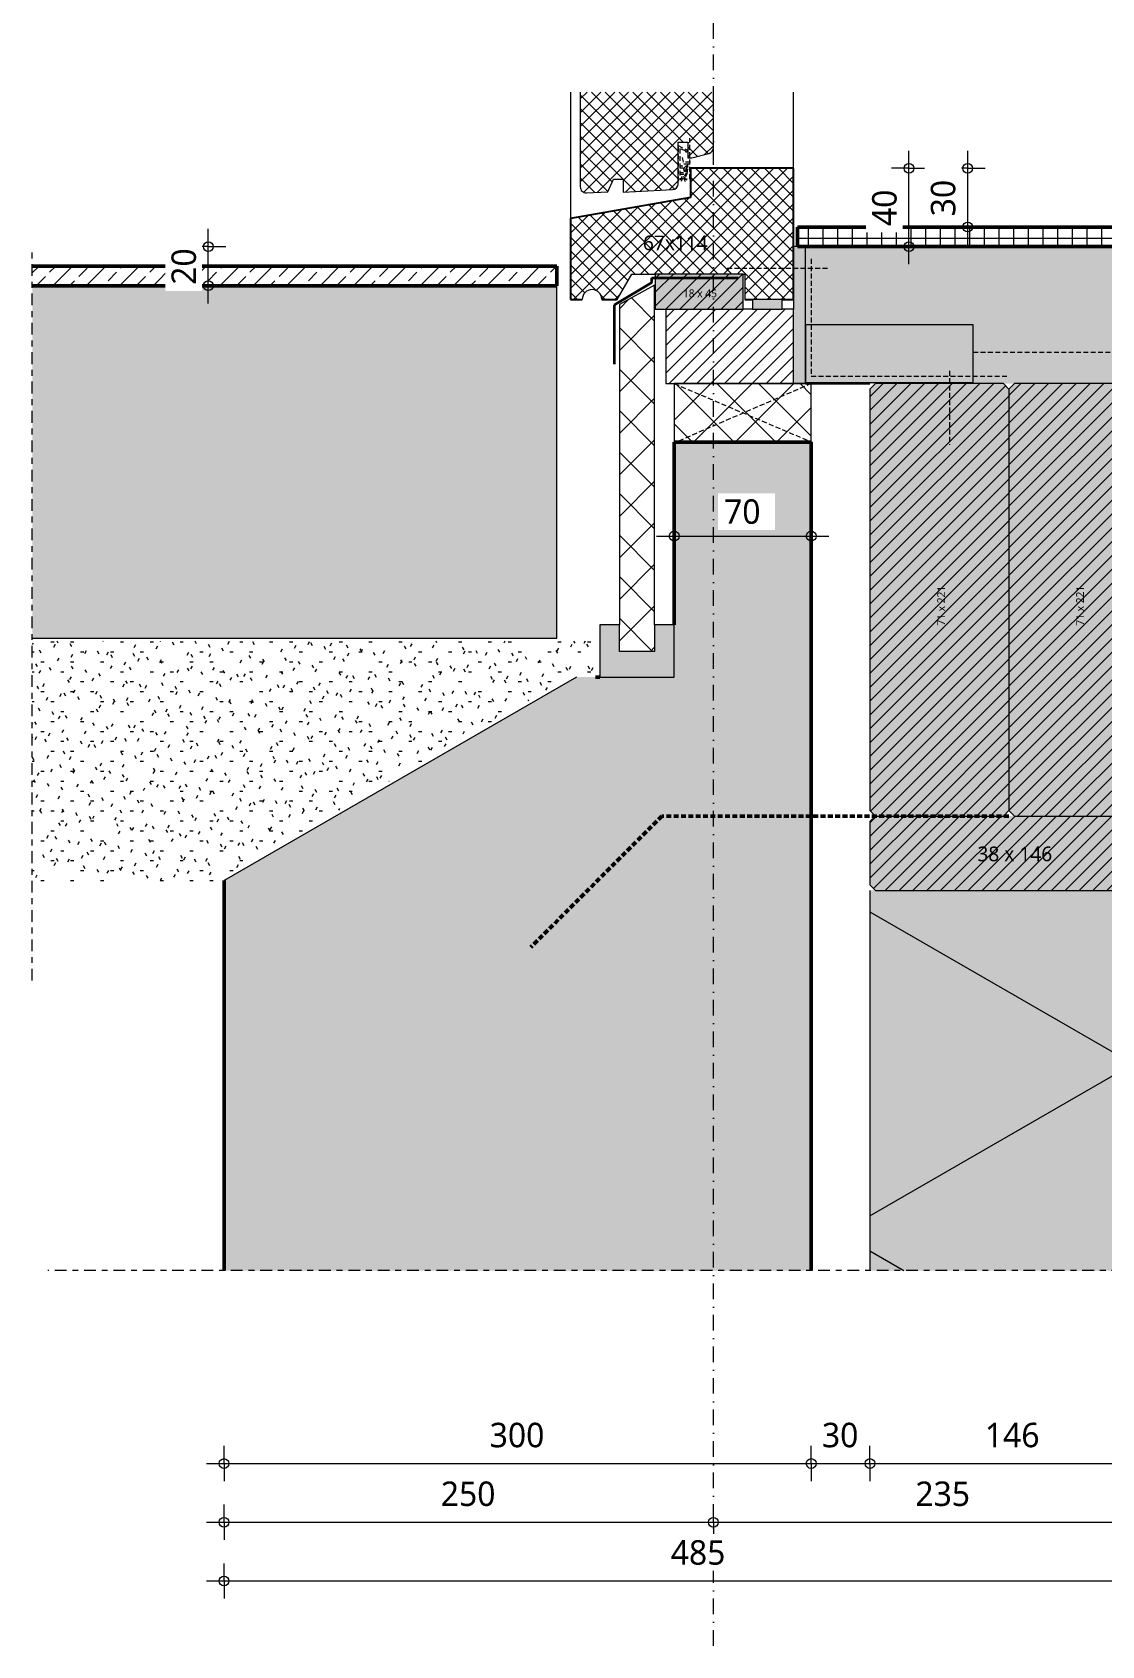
# Model space of a CAD drawing. Header units: millimetres. Extents: x 2927 to 18500, y -7154 to 6447.
# Drawn here: x 5888 to 6435, y -2662 to -1837 of the extents above; entities that cross this region are included whole.
import ezdxf

# ---------------------------------------------------------------- set-up
doc = ezdxf.new("R2010")
doc.units = ezdxf.units.MM
for name, pattern in [('MV_center', [15, 6, -3, 3, -3]), ('MV_hidden', [3.75, 2.5, -1.25]), ('MV_stramien', [16, 8, -4, 0, -4])]:
    doc.linetypes.add(name, pattern=pattern)
for name, color, linetype, lineweight in [('A-ANNO-DIMS', 211, 'Continuous', 13), ('A-ANNO-DIMS-5', 211, 'Continuous', 13), ('A-ANNO-NOTE', 131, 'Continuous', 18), ('A-DETL', 90, 'Continuous', 13), ('A-DETL-GENF', 92, 'Continuous', 18), ('A-DETL-MEDM', 33, 'Continuous', 18), ('G-ANNO-TEXT', 231, 'Continuous', 13)]:
    doc.layers.add(name, color=color, linetype=linetype, lineweight=lineweight)
doc.styles.add('Segoe UI', font='segoeui.ttf', dxfattribs={"height": 7.5})
doc.styles.add('Segoe UI_1', font='segoeui.ttf', dxfattribs={"height": 4})
doc.styles.add('Segoe UI_3', font='segoeui.ttf', dxfattribs={"height": 12.5})
doc.dimstyles.new('2_5_mm', dxfattribs={"dimscale": 304.8, "dimtxt": 13.092049, "dimasz": 0.016404, "dimexe": 0.029528, "dimexo": 0.0625, "dimgap": 0.014764, "dimtad": 1, "dimdec": 0, "dimzin": 0, "dimdsep": 46, "dimtxsty": 'Segoe UI_3', "dimblk1": 'DOTBLANK', "dimblk2": 'DOTBLANK', "dimsah": 1, "dimcen": 0.09, "dimdle": 0.029528, "dimazin": 0, "dimtfac": 1, "dimtdec": 4, "dimtix": 1, "dimtmove": 0, "dimatfit": 3, "dimfxl": 0.029528, "dimfxlon": 1, "dimtvp": 1, "dimtfill": 1, "dimtolj": 1, "dimtzin": 0, "dimarcsym": 2})
doc.dimstyles.new('2_5_mm_controle', dxfattribs={"dimscale": 304.8, "dimtxt": 13.092049, "dimasz": 0.016404, "dimexe": 0.029528, "dimexo": 0.0625, "dimgap": 0.008202, "dimtad": 1, "dimdec": 0, "dimzin": 0, "dimdsep": 46, "dimtxsty": 'Segoe UI_3', "dimblk1": 'DOTBLANK', "dimblk2": 'DOTBLANK', "dimsah": 1, "dimcen": 0.09, "dimdle": 0.029528, "dimazin": 0, "dimtfac": 1, "dimtdec": 4, "dimtix": 1, "dimtmove": 0, "dimatfit": 3, "dimfxl": 0.029528, "dimfxlon": 1, "dimtvp": 1, "dimtfill": 1, "dimtolj": 1, "dimtzin": 0, "dimarcsym": 2})
doc.dimstyles.new('2_5_mm_zonder_komma', dxfattribs={"dimscale": 304.8, "dimtxt": 13.092049, "dimasz": 0.016404, "dimexe": 0.029528, "dimexo": 0.0625, "dimgap": 0.008202, "dimtad": 1, "dimdec": 0, "dimdsep": 46, "dimtxsty": 'Segoe UI_3', "dimblk1": 'DOTBLANK', "dimblk2": 'DOTBLANK', "dimsah": 1, "dimcen": 0.09, "dimdle": 0.029528, "dimazin": 0, "dimtfac": 1, "dimtdec": 4, "dimtix": 1, "dimtmove": 0, "dimatfit": 3, "dimfxl": 0.029528, "dimfxlon": 1, "dimtvp": 1, "dimtfill": 1, "dimtolj": 1, "dimtzin": 0, "dimarcsym": 2})
pattern_1 = [(45, (0, 0), (-3.535534, 3.535534), []), (135, (0, 0), (-3.535534, -3.535534), [])]
pattern_2 = [(45, (0, 0), (-10.606602, 10.606602), []), (135, (0, 0), (-10.606602, -10.606602), [])]

# ---------------------------------------------------------------- blocks, each defined once
blk = doc.blocks.new('42 isolatie - Type 1-3770035-Details Domera')
at = {"layer": 'A-DETL-GENF'}
blk.add_hatch(color=256, dxfattribs=at).paths.add_polyline_path([(28.03, -0.8), (28.03, -146.8), (222.28, -146.8), (222.28, -0.8)])
at = {"layer": 'A-DETL-GENF', "lineweight": 13}
h = blk.add_hatch(dxfattribs=at)
h.set_pattern_fill('FP_39', color=256, style=0, pattern_type=2)
h.set_pattern_definition([(300, (-2364.6, -150.86), (-129.904, -75), []), (240, (-2364.6, -150.86), (-129.904, 75), [])])
h.paths.add_polyline_path([(28.03, -0.8), (28.03, -146.8), (222.28, -146.8), (222.28, -0.8)])
at = {"layer": 'A-DETL-GENF'}
for p, q in [((222.28, -0.8), (28.03, -0.8)), ((222.28, -0.8), (28.03, -0.8)), ((28.03, -146.8), (222.28, -146.8))]:
    blk.add_line(p, q, dxfattribs=at)
blk = doc.blocks.new('00 hout_rechthoekig_sls - SLS 38x146-V129-Details Domera')
at = {"layer": 'A-DETL-GENF'}
blk.add_hatch(color=256, dxfattribs=at).paths.add_polyline_path([(143.17, -38), (146, -35.17), (146, -2.83), (143.17, 0), (2.83, 0), (0, -2.83), (0, -35.17), (2.83, -38)])
at = {"layer": 'A-DETL-MEDM', "lineweight": 13}
h = blk.add_hatch(dxfattribs=at)
h.set_pattern_fill('FP_176', color=256, style=0, pattern_type=2)
h.set_pattern_definition([(45, (-6316.438, 2237.842), (-3.535534, 3.535534), [])])
h.paths.add_polyline_path([(143.17, -38), (146, -35.17), (146, -2.83), (143.17, 0), (2.83, 0), (0, -2.83), (0, -35.17), (2.83, -38)])
at = {"layer": 'A-DETL-MEDM'}
for p, q in [((0, -2.83), (2.83, 0)), ((2.83, 0), (0, -2.83)), ((142, 0), (143.17, 0)), ((143.17, 0), (146, -2.83)), ((0, -2.83), (0, -35.17)), ((143.17, 0), (146, -2.83)), ((146, -35.17), (146, -2.83)), ((2.83, -38), (0, -35.17)), ((0, -35.17), (2.83, -38)), ((2.83, -38), (143.17, -38)), ((146, -35.17), (143.17, -38)), ((143.17, -38), (146, -35.17))]:
    blk.add_line(p, q, dxfattribs=at)
blk = doc.blocks.new('NLRS_00_DI_maskeer - Type 1-4234591-Details Domera')
at = {"layer": 'A-DETL-GENF', "linetype": 'MV_center'}
blk.add_line((-100, 0), (569.5, 0), dxfattribs=at)
blk = doc.blocks.new('00 hout_rechthoekig_sls - Vuren 71x221-V130-Details Domera')
at = {"layer": 'A-DETL-GENF'}
blk.add_hatch(color=256, dxfattribs=at).paths.add_polyline_path([(221, -2.83), (218.17, 0), (2.83, 0), (0, -2.83), (0, -68.17), (2.83, -71), (218.17, -71), (221, -68.17)])
at = {"layer": 'A-DETL-MEDM', "lineweight": 13}
h = blk.add_hatch(dxfattribs=at)
h.set_pattern_fill('FP_177', color=256, style=0, pattern_type=2)
h.set_pattern_definition([(135, (-2016.842, -6387.438), (-3.535534, -3.535534), [])])
h.paths.add_polyline_path([(221, -2.83), (218.17, 0), (2.83, 0), (0, -2.83), (0, -68.17), (2.83, -71), (218.17, -71), (221, -68.17)])
at = {"layer": 'A-DETL-MEDM'}
for p, q in [((0, -2.83), (2.83, 0)), ((2.83, 0), (0, -2.83)), ((218.17, 0), (221, -2.83)), ((0, -2.83), (0, -68.17)), ((218.17, 0), (221, -2.83)), ((221, -68.17), (221, -2.83)), ((2.83, -71), (0, -68.17)), ((0, -68.17), (2.83, -71)), ((2.83, -71), (218.17, -71)), ((221, -68.17), (218.17, -71)), ((218.17, -71), (221, -68.17))]:
    blk.add_line(p, q, dxfattribs=at)
blk = doc.blocks.new('42 isolatie - Type 1-3771674-Details Domera')
at = {"layer": 'A-DETL-GENF'}
blk.add_hatch(color=256, dxfattribs=at).paths.add_polyline_path([(0.28, -0.8), (0.28, -6.8), (70.28, -6.8), (70.28, -0.8), (38.27, -0.8)])
for p, q in [((0.28, -0.8), (0.28, -6.8)), ((0.28, -6.8), (70.28, -6.8)), ((43.28, -0.8), (38.27, -0.8)), ((70.28, -2.75), (70.28, -0.8))]:
    blk.add_line(p, q, dxfattribs=at)
blk = doc.blocks.new('00 hout_rechthoekig_sls - Vuren 18x45-4309759-Details Domera')
at = {"layer": 'A-DETL-GENF', "lineweight": 13}
blk.add_hatch(color=256, dxfattribs=at).paths.add_polyline_path([(45, 0), (45, 18), (0, 18), (0, 0)])
at = {"layer": 'A-DETL-MEDM', "lineweight": 13}
h = blk.add_hatch(dxfattribs=at)
h.set_pattern_fill('FP_178', color=256, style=0, pattern_type=2)
h.set_pattern_definition([(45, (-6206.702, 1978.851), (-3.535534, 3.535534), [])])
h.paths.add_polyline_path([(45, 0), (45, 18), (0, 18), (0, 0)])
at = {"layer": 'A-DETL-MEDM'}
for p, q in [((45, 18), (0, 18)), ((0, 18), (0, 0)), ((45, 18), (0, 18)), ((45, 0), (45, 18)), ((45, 0), (45, 18)), ((45, 0), (45, 18)), ((0, 0), (45, 0))]:
    blk.add_line(p, q, dxfattribs=at)
blk = doc.blocks.new('NLRS_00_DI_maskeer - Type 1-4234593-Details Domera')
at = {"layer": 'A-DETL-GENF', "linetype": 'MV_center'}
blk.add_line((355, 0), (-17.49, 0), dxfattribs=at)
blk = doc.blocks.new('00 hout_rechthoekig_sls - Vuren 71x221-V131-Details Domera')
at = {"layer": 'A-DETL-GENF'}
blk.add_hatch(color=256, dxfattribs=at).paths.add_polyline_path([(221, -2.83), (218.17, 0), (2.83, 0), (0, -2.83), (0, -68.17), (2.83, -71), (218.17, -71), (221, -68.17)])
at = {"layer": 'A-DETL-MEDM', "lineweight": 13}
h = blk.add_hatch(dxfattribs=at)
h.set_pattern_fill('FP_179', color=256, style=0, pattern_type=2)
h.set_pattern_definition([(135, (-2016.842, -6458.438), (-3.535534, -3.535534), [])])
h.paths.add_polyline_path([(221, -2.83), (218.17, 0), (2.83, 0), (0, -2.83), (0, -68.17), (2.83, -71), (218.17, -71), (221, -68.17)])
at = {"layer": 'A-DETL-MEDM'}
for p, q in [((0, -2.83), (2.83, 0)), ((2.83, 0), (0, -2.83)), ((2.83, 0), (218.17, 0)), ((218.17, 0), (221, -2.83)), ((0, -2.83), (0, -68.17)), ((218.17, 0), (221, -2.83)), ((221, -68.17), (221, -2.83)), ((2.83, -71), (0, -68.17)), ((0, -68.17), (2.83, -71)), ((2.83, -71), (218.17, -71)), ((221, -68.17), (218.17, -71)), ((218.17, -71), (221, -68.17))]:
    blk.add_line(p, q, dxfattribs=at)
blk = doc.blocks.new('DIMBLOCK155-Details Domera')
at = {"layer": 'A-ANNO-DIMS-5'}
for p, q in [((5986.44, -2568.66), (5986.44, -2559.66)), ((6286.44, -2568.66), (6286.44, -2559.66)), ((5977.44, -2568.66), (6286.44, -2568.66)), ((5986.44, -2568.66), (5986.44, -2577.66)), ((6286.44, -2568.66), (6286.44, -2577.66))]:
    blk.add_line(p, q, dxfattribs=at)
for centre in [(5986.44, -2568.66), (6286.44, -2568.66)]:
    blk.add_circle(centre, 2.5, dxfattribs=at)
at = {"layer": 'A-ANNO-DIMS-5', "color": 0, "insert": (6122.16, -2547.85), "char_height": 12.5, "width": 34.2774, "attachment_point": 1, "line_spacing_factor": 1.142579, "style": 'Segoe UI_3', "bg_fill": 3, "box_fill_scale": 1.25, "bg_fill_color": 9, "bg_fill_true_color": 13158600, "bg_fill_transparency": 0}
blk.add_mtext('300', dxfattribs=at)
blk = doc.blocks.new('_DotBlank')
at = {"color": 0, "linetype": 'ByBlock', "lineweight": -2}
blk.add_line((-0.5, 0), (-1, 0), dxfattribs=at)
blk.add_circle((0, 0), 0.5, dxfattribs=at)
blk = doc.blocks.new('DIMBLOCK156-Details Domera')
at = {"layer": 'A-ANNO-DIMS-5'}
for p, q in [((6286.44, -2568.66), (6286.44, -2559.66)), ((6316.44, -2568.66), (6316.44, -2559.66)), ((6286.44, -2568.66), (6316.44, -2568.66)), ((6286.44, -2568.66), (6286.44, -2577.66)), ((6316.44, -2568.66), (6316.44, -2577.66))]:
    blk.add_line(p, q, dxfattribs=at)
for centre in [(6286.44, -2568.66), (6316.44, -2568.66)]:
    blk.add_circle(centre, 2.5, dxfattribs=at)
at = {"layer": 'A-ANNO-DIMS-5', "color": 0, "insert": (6291.92, -2547.85), "char_height": 12.5, "width": 22.8516, "attachment_point": 1, "line_spacing_factor": 1.142579, "style": 'Segoe UI_3', "bg_fill": 3, "box_fill_scale": 1.25, "bg_fill_color": 9, "bg_fill_true_color": 13158600, "bg_fill_transparency": 0}
blk.add_mtext('30', dxfattribs=at)
blk = doc.blocks.new('DIMBLOCK157-Details Domera')
at = {"layer": 'A-ANNO-DIMS-5'}
for p, q in [((6316.44, -2568.66), (6316.44, -2559.66)), ((6462.44, -2568.66), (6462.44, -2559.66)), ((6316.44, -2568.66), (6462.44, -2568.66)), ((6316.44, -2568.66), (6316.44, -2577.66)), ((6462.44, -2568.66), (6462.44, -2577.66))]:
    blk.add_line(p, q, dxfattribs=at)
for centre in [(6316.44, -2568.66), (6462.44, -2568.66)]:
    blk.add_circle(centre, 2.5, dxfattribs=at)
at = {"layer": 'A-ANNO-DIMS-5', "color": 0, "insert": (6375.16, -2547.85), "char_height": 12.5, "width": 34.2774, "attachment_point": 1, "line_spacing_factor": 1.142579, "style": 'Segoe UI_3', "bg_fill": 3, "box_fill_scale": 1.25, "bg_fill_color": 9, "bg_fill_true_color": 13158600, "bg_fill_transparency": 0}
blk.add_mtext('146', dxfattribs=at)
blk = doc.blocks.new('DIMBLOCK160-Details Domera')
at = {"layer": 'A-ANNO-DIMS-5'}
for p, q in [((5986.44, -2598.66), (5986.44, -2589.66)), ((6236.44, -2598.66), (6236.44, -2589.66)), ((5977.44, -2598.66), (6236.44, -2598.66)), ((5986.44, -2598.66), (5986.44, -2607.66)), ((6236.44, -2598.66), (6236.44, -2607.66))]:
    blk.add_line(p, q, dxfattribs=at)
for centre in [(5986.44, -2598.66), (6236.44, -2598.66)]:
    blk.add_circle(centre, 2.5, dxfattribs=at)
at = {"layer": 'A-ANNO-DIMS-5', "color": 0, "insert": (6097.16, -2577.85), "char_height": 12.5, "width": 34.2774, "attachment_point": 1, "line_spacing_factor": 1.142579, "style": 'Segoe UI_3', "bg_fill": 3, "box_fill_scale": 1.25, "bg_fill_color": 9, "bg_fill_true_color": 13158600, "bg_fill_transparency": 0}
blk.add_mtext('250', dxfattribs=at)
blk = doc.blocks.new('DIMBLOCK161-Details Domera')
at = {"layer": 'A-ANNO-DIMS-5'}
for p, q in [((6236.44, -2598.66), (6236.44, -2589.66)), ((6471.44, -2598.66), (6471.44, -2589.66)), ((6236.44, -2598.66), (6480.44, -2598.66)), ((6236.44, -2598.66), (6236.44, -2607.66)), ((6471.44, -2598.66), (6471.44, -2607.66))]:
    blk.add_line(p, q, dxfattribs=at)
for centre in [(6236.44, -2598.66), (6471.44, -2598.66)]:
    blk.add_circle(centre, 2.5, dxfattribs=at)
at = {"layer": 'A-ANNO-DIMS-5', "color": 0, "insert": (6339.66, -2577.85), "char_height": 12.5, "width": 34.2774, "attachment_point": 1, "line_spacing_factor": 1.142579, "style": 'Segoe UI_3', "bg_fill": 3, "box_fill_scale": 1.25, "bg_fill_color": 9, "bg_fill_true_color": 13158600, "bg_fill_transparency": 0}
blk.add_mtext('235', dxfattribs=at)
blk = doc.blocks.new('DIMBLOCK162-Details Domera')
at = {"layer": 'A-ANNO-DIMS-5'}
for p, q in [((5986.44, -2628.66), (5986.44, -2619.66)), ((6471.44, -2628.66), (6471.44, -2619.66)), ((5977.44, -2628.66), (6480.44, -2628.66)), ((5986.44, -2628.66), (5986.44, -2637.66)), ((6471.44, -2628.66), (6471.44, -2637.66))]:
    blk.add_line(p, q, dxfattribs=at)
for centre in [(5986.44, -2628.66), (6471.44, -2628.66)]:
    blk.add_circle(centre, 2.5, dxfattribs=at)
at = {"layer": 'A-ANNO-DIMS-5', "color": 0, "insert": (6214.66, -2607.85), "char_height": 12.5, "width": 34.2774, "attachment_point": 1, "line_spacing_factor": 1.142579, "style": 'Segoe UI_3', "bg_fill": 3, "box_fill_scale": 1.25, "bg_fill_color": 9, "bg_fill_true_color": 13158600, "bg_fill_transparency": 0}
blk.add_mtext('485', dxfattribs=at)
blk = doc.blocks.new('DIMBLOCK163-Details Domera')
at = {"layer": 'A-ANNO-DIMS-5'}
for p, q in [((6336.38, -1955.84), (6336.38, -1897.84)), ((6336.38, -1906.84), (6327.38, -1906.84)), ((6336.38, -1906.84), (6345.38, -1906.84)), ((6336.38, -1946.84), (6327.38, -1946.84)), ((6336.38, -1946.84), (6345.38, -1946.84))]:
    blk.add_line(p, q, dxfattribs=at)
for centre in [(6336.38, -1906.84), (6336.38, -1946.84)]:
    blk.add_circle(centre, 2.5, dxfattribs=at)
at = {"layer": 'A-ANNO-DIMS-5', "color": 0, "insert": (6317.57, -1936.36), "char_height": 12.5, "width": 22.8516, "attachment_point": 1, "rotation": 90, "line_spacing_factor": 1.142579, "style": 'Segoe UI_3', "bg_fill": 3, "box_fill_scale": 1.25, "bg_fill_color": 9, "bg_fill_true_color": 13158600, "bg_fill_transparency": 0}
blk.add_mtext('40', dxfattribs=at)
blk = doc.blocks.new('DIMBLOCK164-Details Domera')
at = {"layer": 'A-ANNO-DIMS-5'}
for p, q in [((6216.44, -2094.79), (6216.44, -2085.79)), ((6286.44, -2094.79), (6286.44, -2085.79)), ((6207.44, -2094.79), (6295.44, -2094.79)), ((6216.44, -2094.79), (6216.44, -2103.79)), ((6286.44, -2094.79), (6286.44, -2103.79))]:
    blk.add_line(p, q, dxfattribs=at)
for centre in [(6216.44, -2094.79), (6286.44, -2094.79)]:
    blk.add_circle(centre, 2.5, dxfattribs=at)
at = {"layer": 'A-ANNO-DIMS-5', "color": 0, "insert": (6241.92, -2075.98), "char_height": 12.5, "width": 22.8516, "attachment_point": 1, "line_spacing_factor": 1.142579, "style": 'Segoe UI_3', "bg_fill": 3, "box_fill_scale": 1.25, "bg_fill_color": 9, "bg_fill_true_color": 13158600, "bg_fill_transparency": 0}
blk.add_mtext('70', dxfattribs=at)
blk = doc.blocks.new('DIMBLOCK165-Details Domera')
at = {"layer": 'A-ANNO-DIMS-5'}
for p, q in [((5978.38, -1975.84), (5978.38, -1937.84)), ((5978.38, -1946.84), (5969.38, -1946.84)), ((5978.38, -1946.84), (5987.38, -1946.84)), ((5978.38, -1966.84), (5969.38, -1966.84)), ((5978.38, -1966.84), (5987.38, -1966.84))]:
    blk.add_line(p, q, dxfattribs=at)
for centre in [(5978.38, -1946.84), (5978.38, -1966.84)]:
    blk.add_circle(centre, 2.5, dxfattribs=at)
at = {"layer": 'A-ANNO-DIMS-5', "color": 0, "insert": (5959.57, -1966.36), "char_height": 12.5, "width": 22.8516, "attachment_point": 1, "rotation": 90, "line_spacing_factor": 1.142579, "style": 'Segoe UI_3', "bg_fill": 3, "box_fill_scale": 1.25, "bg_fill_color": 9, "bg_fill_true_color": 13158600, "bg_fill_transparency": 0}
blk.add_mtext('20', dxfattribs=at)
blk = doc.blocks.new('DIMBLOCK229-Details Domera')
at = {"layer": 'A-ANNO-DIMS-5'}
for p, q in [((6366.38, -1897.84), (6366.38, -1945.84)), ((6366.38, -1906.84), (6357.38, -1906.84)), ((6366.38, -1906.84), (6375.38, -1906.84)), ((6366.38, -1936.84), (6357.38, -1936.84)), ((6366.38, -1936.84), (6375.38, -1936.84))]:
    blk.add_line(p, q, dxfattribs=at)
for centre in [(6366.38, -1906.84), (6366.38, -1936.84)]:
    blk.add_circle(centre, 2.5, dxfattribs=at)
at = {"layer": 'A-ANNO-DIMS-5', "color": 0, "insert": (6347.57, -1931.36), "char_height": 12.5, "width": 22.8516, "attachment_point": 1, "rotation": 90, "line_spacing_factor": 1.142579, "style": 'Segoe UI_3', "bg_fill": 3, "box_fill_scale": 1.25, "bg_fill_color": 9, "bg_fill_true_color": 13158600, "bg_fill_transparency": 0}
blk.add_mtext('30', dxfattribs=at)

msp = doc.modelspace()

# ---------------------------------------------------------------- hatches: boundary and pattern name
at = {"layer": 'A-DETL-GENF', "lineweight": 13}
h = msp.add_hatch(dxfattribs=at)
h.set_pattern_fill('FP_12', color=250, style=0, pattern_type=2)
h.set_pattern_definition(pattern_1)
h.paths.add_polyline_path([(6171.6, -1919.37), (6182.44, -1918.79), (6185.44, -1912.36), (6190.44, -1912.36), (6190.44, -1919.06), (6215.6, -1917.7), (6216.34, -1917.56), (6217.03, -1917.24), (6217.62, -1916.77), (6218.06, -1916.16), (6218.34, -1915.45), (6218.44, -1914.7), (6218.44, -1893.54), (6223.44, -1893.54), (6223.44, -1901.54), (6225.44, -1901.54), (6234.21, -1899.19), (6235.09, -1898.77), (6235.56, -1898.42), (6236.04, -1897.8), (6236.34, -1897.07), (6236.44, -1896.3), (6236.44, -1867.86), (6168.44, -1867.86), (6168.44, -1916.38), (6168.52, -1917.07), (6168.76, -1917.72), (6169.14, -1918.3), (6169.64, -1918.78), (6170.24, -1919.13), (6170.91, -1919.33)])
h = msp.add_hatch(dxfattribs=at)
h.set_pattern_fill('FP_12', color=250, style=0, pattern_type=2)
h.set_pattern_definition(pattern_1)
h.paths.add_polyline_path([(6169.46, -1973.84), (6169.63, -1972.55), (6170.13, -1971.34), (6170.92, -1970.31), (6171.96, -1969.51), (6173.16, -1969.01), (6174.46, -1968.84), (6175.75, -1969.01), (6176.96, -1969.51), (6177.99, -1970.31), (6178.79, -1971.34), (6179.29, -1972.55), (6179.46, -1973.84), (6187.21, -1973.84), (6194.71, -1960.85), (6252.44, -1960.85), (6252.44, -1973.84), (6277.44, -1973.84), (6277.44, -1906.84), (6224.8, -1906.84), (6224.8, -1921.71), (6163.44, -1932.53), (6163.44, -1973.84)])
h = msp.add_hatch(dxfattribs=at)
h.set_pattern_fill('FP_62', color=253, style=0, pattern_type=2)
h.set_pattern_definition([(0, (0, 0), (0, 7.5), []), (90, (0, 0), (-7.5, 5e-16), [])])
h.paths.add_polyline_path([(6788.94, -1946.84), (6788.94, -1936.84), (6279.38, -1936.84), (6279.38, -1946.84), (6303.92, -1946.84)])
at = {"layer": 'A-DETL-GENF'}
for color, points in [(9, [(6788.94, -2016.84), (6788.94, -1946.84), (6283.44, -1946.84), (6283.44, -2016.84), (6458.44, -2016.84)]), (9, [(6156.44, -2146.84), (6156.44, -1966.84), (5888.44, -1966.84), (5888.44, -2146.84), (6028.61, -2146.84)]), (7, [(6256.44, -1978.85), (6271.52, -1978.85), (6271.52, -1973.84), (6256.44, -1973.84)]), (9, [(6162.71, -2470.09), (6286.44, -2470.09), (6286.44, -2046.84), (6216.44, -2046.84), (6216.44, -2166.84), (6166.44, -2166.84), (5986.44, -2270.76), (5986.44, -2470.09)]), (9, [(6216.44, -2166.84), (6216.44, -2140.15), (6206.44, -2140.15), (6206.44, -2153.66), (6188.44, -2153.66), (6188.44, -2140.15), (6178.44, -2140.15), (6178.44, -2166.84)])]:
    msp.add_hatch(color=color, dxfattribs=at).paths.add_polyline_path(points)
at = {"layer": 'A-DETL-GENF', "lineweight": 13}
h = msp.add_hatch(dxfattribs=at)
h.set_pattern_fill('FP_61', color=253, style=0, pattern_type=2)
h.set_pattern_definition([(45, (0, 0), (-8.531243, 8.531243), []), (45, (8.531, 0), (-8.531243, 8.531243), [6.033, -3.016])])
h.paths.add_polyline_path([(6156.44, -1966.84), (6156.44, -1956.84), (5888.44, -1956.84), (5888.44, -1966.84), (6028.61, -1966.84)])
h = msp.add_hatch(dxfattribs=at)
h.set_pattern_fill('FP_19', color=251, style=0, pattern_type=2)
h.set_pattern_definition(pattern_2)
h.paths.add_polyline_path([(6206.44, -2153.66), (6206.44, -1966.49), (6188.44, -1976.47), (6188.44, -2153.66), (6194.71, -2153.66)])
h = msp.add_hatch(dxfattribs=at)
h.set_pattern_fill('FP_10', color=250, style=0, pattern_type=2)
h.set_pattern_definition([(45, (0, 0), (-3.535534, 3.535534), [])])
h.paths.add_polyline_path([(6271.52, -2016.84), (6277.44, -2016.84), (6277.44, -1978.85), (6212.19, -1978.85), (6212.19, -2016.84), (6256.44, -2016.84)])
h = msp.add_hatch(dxfattribs=at)
h.set_pattern_fill('FP_19', color=251, style=0, pattern_type=2)
h.set_pattern_definition(pattern_2)
h.paths.add_polyline_path([(6216.44, -2046.84), (6286.44, -2046.84), (6286.44, -2016.84), (6216.44, -2016.84)])
h = msp.add_hatch(dxfattribs=at)
h.set_pattern_fill('FP_5', color=253, style=0, pattern_type=2)
h.set_pattern_definition([(0, (0, 0), (20.32, 5.08), [1.676, -13.564, 1.676, -13.564, -81.28]), (0, (0, 0), (20.32, 5.08), [-30.48, 1.676, -28.804, 1.676, -13.564, -35.56]), (0, (0, 0), (20.32, 5.08), [-76.2, 1.676, -8.484, 1.676, -23.724]), (120, (7.62, 2.54), (-14.559409, 15.0576362), [1.676, -13.564, 1.676, -13.564, -81.28]), (120, (7.62, 2.54), (-14.559409, 15.0576362), [-30.48, 1.676, -28.804, 1.676, -13.564, -35.56]), (120, (7.62, 2.54), (-14.559409, 15.0576362), [-76.2, 1.676, -8.484, 1.676, -23.724]), (240, (10.16, 12.7), (-5.760591, -20.1376362), [1.676, -13.564, 1.676, -13.564, -81.28]), (240, (10.16, 12.7), (-5.760591, -20.1376362), [-30.48, 1.676, -28.804, 1.676, -13.564, -35.56]), (240, (10.16, 12.7), (-5.760591, -20.1376362), [-76.2, 1.676, -8.484, 1.676, -23.724])])
h.paths.add_polyline_path([(5982.71, -2270.76), (6162.71, -2166.84), (6176.15, -2166.84), (6176.15, -2148.52), (5888.44, -2148.52), (5888.44, -2270.76)])

# ---------------------------------------------------------------- linework, layer by layer
at = {"layer": 'A-DETL', "linetype": 'MV_stramien', "lineweight": 18}
msp.add_line((6236.44, -2661.76), (6236.44, -1288.24), dxfattribs=at)
at = {"layer": 'A-DETL'}
for p, q in [((6163.44, -1867.86), (6163.44, -1935.66)), ((6277.44, -1906.84), (6277.44, -1867.86))]:
    msp.add_line(p, q, dxfattribs=at)
at = {"layer": 'A-DETL', "lineweight": 18}
for p, q in [((6168.44, -1867.86), (6168.44, -1916.38)), ((6236.44, -1896.3), (6236.44, -1867.86)), ((6218.44, -1914.7), (6218.44, -1893.54)), ((6218.44, -1893.54), (6223.44, -1893.54)), ((6223.44, -1893.54), (6223.44, -1901.54)), ((6223.44, -1901.54), (6225.44, -1901.54)), ((6225.44, -1901.54), (6234.21, -1899.19)), ((6182.44, -1918.79), (6185.44, -1912.36)), ((6185.44, -1912.36), (6190.44, -1912.36)), ((6190.44, -1912.36), (6190.44, -1919.06)), ((6171.6, -1919.37), (6182.44, -1918.79)), ((6190.44, -1919.06), (6215.6, -1917.7)), ((6187.21, -1973.84), (6194.71, -1960.85)), ((6194.71, -1960.85), (6206.7, -1960.85)), ((6251.7, -1960.85), (6252.44, -1960.85)), ((6252.44, -1960.85), (6252.44, -1973.84)), ((6156.44, -2146.84), (6156.44, -1966.84)), ((6206.44, -1966.49), (6188.44, -1976.47)), ((6206.44, -2140.15), (6206.44, -1966.49)), ((6188.44, -1976.47), (6188.44, -2140.15)), ((6271.52, -1973.84), (6256.44, -1973.84)), ((6256.44, -1973.84), (6256.44, -1978.85)), ((6271.52, -1978.85), (6271.52, -1973.84)), ((6212.19, -1978.85), (6212.19, -2016.84)), ((6256.44, -1978.85), (6251.7, -1978.85)), ((6256.44, -1978.85), (6271.52, -1978.85)), ((6277.44, -1978.85), (6271.52, -1978.85)), ((6277.44, -2016.84), (6277.44, -1978.85)), ((6369.27, -1986.84), (6283.44, -1986.84)), ((6283.44, -1986.84), (6283.44, -2016.25)), ((6369.27, -2016.25), (6369.27, -1986.84)), ((6212.19, -2016.84), (6277.44, -2016.84)), ((6286.44, -2016.84), (6216.44, -2016.84)), ((6216.44, -2016.84), (6216.44, -2046.84)), ((6283.44, -2016.25), (6369.27, -2016.25)), ((6286.44, -2046.84), (6286.44, -2016.84)), ((6216.44, -2046.84), (6286.44, -2046.84)), ((6188.44, -2140.15), (6178.44, -2140.15)), ((6178.44, -2140.15), (6178.44, -2166.84)), ((6188.44, -2153.66), (6188.44, -2140.15)), ((6216.44, -2140.15), (6206.44, -2140.15)), ((6206.44, -2140.15), (6206.44, -2153.66)), ((6216.44, -2166.84), (6216.44, -2140.15)), ((5888.44, -2146.84), (6156.44, -2146.84)), ((6206.44, -2153.66), (6188.44, -2153.66)), ((6166.44, -2166.84), (5986.44, -2270.76)), ((6178.44, -2166.84), (6216.44, -2166.84))]:
    msp.add_line(p, q, dxfattribs=at)
at = {"layer": 'A-DETL', "linetype": 'MV_hidden', "lineweight": 18}
for p, q in [((6218.44, -1895.22), (6222.86, -1897.45)), ((6218.44, -1895.97), (6218.44, -1913.37)), ((6224.44, -1912.38), (6224.44, -1891.38)), ((6222.29, -1897.92), (6219.34, -1896.8)), ((6219.34, -1896.8), (6219.34, -1912.87)), ((6221.18, -1903.67), (6220.31, -1899.98)), ((6224.79, -1903.67), (6221.18, -1903.67)), ((6222.81, -1898.73), (6222.29, -1897.92)), ((6222.86, -1897.45), (6223.43, -1898.52)), ((6223.43, -1898.52), (6223.44, -1900.05)), ((6220.85, -1905.77), (6219.34, -1905.77)), ((6219.34, -1906.57), (6221.04, -1906.57)), ((6221.12, -1909.07), (6219.34, -1909.07)), ((6219.34, -1909.87), (6221.37, -1909.87)), ((6220.32, -1910.97), (6219.67, -1912.86)), ((6220.11, -1913.46), (6220.79, -1911.47)), ((6221.04, -1906.57), (6221.51, -1908.58)), ((6221.06, -1911.47), (6222.1, -1913.5)), ((6221.37, -1904.47), (6224.79, -1904.47)), ((6222.43, -1912.86), (6221.39, -1910.8)), ((6221.69, -1911.17), (6222.01, -1911.91)), ((6222.44, -1909.3), (6221.73, -1910.92)), ((6221.8, -1906.29), (6222.74, -1905.38)), ((6222.35, -1908.64), (6221.8, -1906.29)), ((6222.35, -1908.64), (6221.8, -1906.29)), ((6222.77, -1906.35), (6222.44, -1909.3)), ((6222.45, -1911.04), (6222.98, -1909.65)), ((6222.64, -1912.03), (6222.64, -1912.87)), ((6222.74, -1905.38), (6222.77, -1906.35)), ((6222.98, -1909.65), (6223.44, -1906.37)), ((6223.44, -1906.37), (6223.44, -1904.71)), ((6286.44, -1953.07), (6286.44, -2013.07)), ((6294.72, -1957.98), (6242.9, -1957.98)), ((6369.27, -2000.84), (6788.94, -2000.84)), ((6357.13, -2010.33), (6357.13, -2048.08)), ((6216.44, -2016.84), (6286.92, -2046.84)), ((6286.44, -2016.84), (6217.25, -2046.84)), ((6286.44, -2013.07), (6386.54, -2013.07))]:
    msp.add_line(p, q, dxfattribs=at)
at = {"layer": 'A-DETL', "lineweight": 50}
for p, q in [((6788.94, -1936.84), (6279.38, -1936.84)), ((6279.38, -1936.84), (6279.38, -1946.84)), ((6279.38, -1946.84), (6788.94, -1946.84)), ((6156.44, -1956.84), (5888.44, -1956.84)), ((6156.44, -1966.84), (6156.44, -1956.84)), ((5888.44, -1966.84), (6156.44, -1966.84)), ((6286.44, -2046.84), (6216.44, -2046.84)), ((6216.44, -2046.84), (6216.44, -2140.15)), ((6286.44, -2470.09), (6286.44, -2046.84)), ((6178.44, -2166.84), (6176.15, -2166.84)), ((5986.44, -2270.76), (5986.44, -2470.09))]:
    msp.add_line(p, q, dxfattribs=at)
at = {"layer": 'A-DETL', "lineweight": 35}
for p, q in [((6185.97, -1976.61), (6205.05, -1965.15)), ((6205.05, -1962.76), (6249.1, -1962.76)), ((6205.05, -1965.15), (6205.05, -1962.76)), ((6185.97, -2006.99), (6185.97, -1976.61))]:
    msp.add_line(p, q, dxfattribs=at)
at = {"layer": 'A-DETL', "lineweight": 25}
msp.add_line((6283.44, -2016.84), (6316.44, -2016.84), dxfattribs=at)
at = {"layer": 'A-DETL', "linetype": 'MV_hidden', "lineweight": 50}
for p, q in [((6210.16, -2237.84), (6143.24, -2304.77)), ((6387.44, -2237.84), (6210.16, -2237.84))]:
    msp.add_line(p, q, dxfattribs=at)
at = {"layer": 'A-DETL', "lineweight": 18}
for centre, radius, start, end in [((6233.44, -1896.3), 3, 285, 0), ((6171.44, -1916.38), 3, 180, 273.09406), ((6215.44, -1914.7), 3, 273.09406, 0), ((6174.46, -1973.84), 5, 0, 180)]:
    msp.add_arc(centre, radius, start, end, dxfattribs=at)
at = {"layer": 'A-DETL-MEDM', "lineweight": 25}
for p, q in [((6277.44, -1906.84), (6224.8, -1906.84)), ((6224.8, -1906.84), (6224.8, -1921.71)), ((6277.44, -1973.84), (6277.44, -1906.84)), ((6224.8, -1921.71), (6163.44, -1932.53)), ((6163.44, -1932.53), (6163.44, -1973.84)), ((6163.44, -1973.84), (6169.46, -1973.84)), ((6179.46, -1973.84), (6187.21, -1973.84)), ((6252.44, -1973.84), (6256.44, -1973.84)), ((6271.52, -1973.84), (6277.44, -1973.84))]:
    msp.add_line(p, q, dxfattribs=at)

# ---------------------------------------------------------------- block references
at = {"layer": 'A-DETL-GENF', "linetype": 'MV_center'}
for name, p, rotation in [('NLRS_00_DI_maskeer - Type 1-4234593-Details Domera', (5888.44, -1966.84), 269.9999999999998), ('NLRS_00_DI_maskeer - Type 1-4234591-Details Domera', (6465.94, -2470.09), 180)]:
    msp.add_blockref(name, p, dxfattribs=dict(at, rotation=rotation))
at = {"layer": 'A-DETL-GENF'}
for name, p, rotation in [('42 isolatie - Type 1-3771674-Details Domera', (6276.64, -2017.12), 89.99999999999964), ('42 isolatie - Type 1-3770035-Details Domera', (6315.64, -2498.12), 89.99999999999991)]:
    msp.add_blockref(name, p, dxfattribs=dict(at, rotation=rotation))
at = {"layer": 'A-DETL-MEDM', "lineweight": 13}
msp.add_blockref('00 hout_rechthoekig_sls - Vuren 18x45-4309759-Details Domera', (6206.7, -1978.85), dxfattribs=at)
at = {"layer": 'A-DETL-MEDM', "rotation": 270.0000000000001}
for name, p in [('00 hout_rechthoekig_sls - Vuren 71x221-V130-Details Domera', (6387.44, -2016.84)), ('00 hout_rechthoekig_sls - Vuren 71x221-V131-Details Domera', (6458.44, -2016.84))]:
    msp.add_blockref(name, p, dxfattribs=at)
at = {"layer": 'A-DETL-MEDM'}
msp.add_blockref('00 hout_rechthoekig_sls - SLS 38x146-V129-Details Domera', (6316.44, -2237.84), dxfattribs=at)

# ---------------------------------------------------------------- texts
at = {"layer": 'A-ANNO-NOTE', "lineweight": 13, "attachment_point": 1}
for s, insert, char_height, width, style in [('18 x 45', (6220.89, -1968.74), 4, 23.6498, 'Segoe UI_1'), ('38 x 146', (6371.38, -2253.4), 7.5, 47.2996, 'Segoe UI')]:
    msp.add_mtext(s, dxfattribs=dict(at, insert=insert, char_height=char_height, width=width, style=style))
at = {"layer": 'A-ANNO-NOTE', "lineweight": 13, "char_height": 4, "width": 27.6582, "attachment_point": 1, "rotation": 90, "style": 'Segoe UI_1'}
for insert in [(6350.83, -2140.53), (6421.83, -2140.53)]:
    msp.add_mtext('71 x 221', dxfattribs=dict(at, insert=insert))
at = {"layer": 'G-ANNO-TEXT', "color": 8, "insert": (6200.44, -1941.18), "char_height": 7.5, "width": 40.0844, "attachment_point": 1, "style": 'Segoe UI'}
msp.add_mtext('67x114', dxfattribs=at)

# ---------------------------------------------------------------- next in the draw order: dimensions: what is measured, and where the dimension line sits
at = {"layer": 'A-ANNO-DIMS'}
for base, p1, p2, override, picture, middle in [((6336.38, -1906.84), (6327.38, -1946.84), (6327.38, -1906.84), {"dimpost": '<>', "dimfxl": 40}, 'DIMBLOCK163-Details Domera', (6327.41, -1926.84)), ((5978.38, -1946.84), (5969.38, -1966.84), (5987.38, -1946.84), {"dimpost": '<>', "dimfxl": 26.907248}, 'DIMBLOCK165-Details Domera', (5969.42, -1956.84))]:
    dim = msp.add_linear_dim(base=base, p1=p1, p2=p2, angle=90, dimstyle='2_5_mm_controle', override=override, dxfattribs=at)
    dim.commit()
    dim.dimension.update_dxf_attribs({"geometry": picture, "text_midpoint": middle})
for base, p1, p2, dimstyle, override, picture, middle in [((6286.44, -2094.79), (6216.44, -2085.79), (6286.44, -2085.79), '2_5_mm_controle', {"dimpost": '<>', "dimfxl": 70}, 'DIMBLOCK164-Details Domera', (6251.44, -2085.83)), ((6286.44, -2568.66), (5986.44, -2559.66), (6286.44, -2559.66), '2_5_mm', {"dimpost": '<>', "dimfxl": 300}, 'DIMBLOCK155-Details Domera', (6136.44, -2557.7))]:
    dim = msp.add_linear_dim(base=base, p1=p1, p2=p2, dimstyle=dimstyle, override=override, dxfattribs=at)
    dim.commit()
    dim.dimension.update_dxf_attribs({"geometry": picture, "text_midpoint": middle})

# ---------------------------------------------------------------- next in the draw order: dimensions: what is measured, and where the dimension line sits
dim = msp.add_linear_dim(base=(6366.38, -1936.84), p1=(6357.38, -1906.84), p2=(6375.38, -1936.84), angle=90, dimstyle='2_5_mm_zonder_komma', override={"dimpost": '<>', "dimfxl": 34.985711}, dxfattribs=at)
dim.commit()
dim.dimension.update_dxf_attribs({"geometry": 'DIMBLOCK229-Details Domera', "text_midpoint": (6357.41, -1921.84)})
for base, p1, p2, override, picture, middle in [((6316.44, -2568.66), (6286.44, -2559.66), (6316.44, -2559.66), {"dimpost": '<>', "dimfxl": 30}, 'DIMBLOCK156-Details Domera', (6301.44, -2557.7)), ((6236.44, -2598.66), (5986.44, -2589.66), (6236.44, -2589.66), {"dimpost": '<>', "dimfxl": 250}, 'DIMBLOCK160-Details Domera', (6111.44, -2587.7))]:
    dim = msp.add_linear_dim(base=base, p1=p1, p2=p2, dimstyle='2_5_mm', override=override, dxfattribs=at)
    dim.commit()
    dim.dimension.update_dxf_attribs({"geometry": picture, "text_midpoint": middle})

# ---------------------------------------------------------------- next in the draw order: dimensions: what is measured, and where the dimension line sits
dim = msp.add_linear_dim(base=(6462.44, -2568.66), p1=(6316.44, -2559.66), p2=(6462.44, -2559.66), dimstyle='2_5_mm', override={"dimpost": '<>', "dimfxl": 146}, dxfattribs=at)
dim.commit()
dim.dimension.update_dxf_attribs({"geometry": 'DIMBLOCK157-Details Domera', "text_midpoint": (6389.44, -2557.66)})

# ---------------------------------------------------------------- next in the draw order: dimensions: what is measured, and where the dimension line sits
dim = msp.add_linear_dim(base=(6471.44, -2598.66), p1=(6236.44, -2589.66), p2=(6471.44, -2589.66), dimstyle='2_5_mm', override={"dimpost": '<>', "dimfxl": 235}, dxfattribs=at)
dim.commit()
dim.dimension.update_dxf_attribs({"geometry": 'DIMBLOCK161-Details Domera', "text_midpoint": (6353.94, -2587.7)})

# ---------------------------------------------------------------- next in the draw order: dimensions: what is measured, and where the dimension line sits
dim = msp.add_linear_dim(base=(6471.44, -2628.66), p1=(5986.44, -2619.66), p2=(6471.44, -2619.66), dimstyle='2_5_mm', override={"dimpost": '<>', "dimfxl": 485}, dxfattribs=at)
dim.commit()
dim.dimension.update_dxf_attribs({"geometry": 'DIMBLOCK162-Details Domera', "text_midpoint": (6228.94, -2617.7)})

doc.saveas('drawing.dxf')
